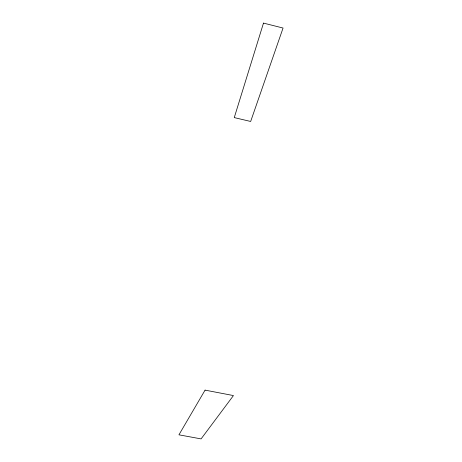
<?xml version="1.0" encoding="UTF-8"?>
<svg xmlns="http://www.w3.org/2000/svg" width="462" height="462" viewBox="0 0 462 462"><rect width="100%" height="100%" fill="white"/><g stroke="black" fill="none" stroke-linecap="round" stroke-linejoin="round"><path stroke-width="0.69" d="M263.49 23.1L234.263 117.596L250.658 121.466L283.062 28.038L263.49 23.1M205.07 390.124L178.938 434.823L201.085 438.9L233.443 395.57L205.07 390.124"/></g></svg>
